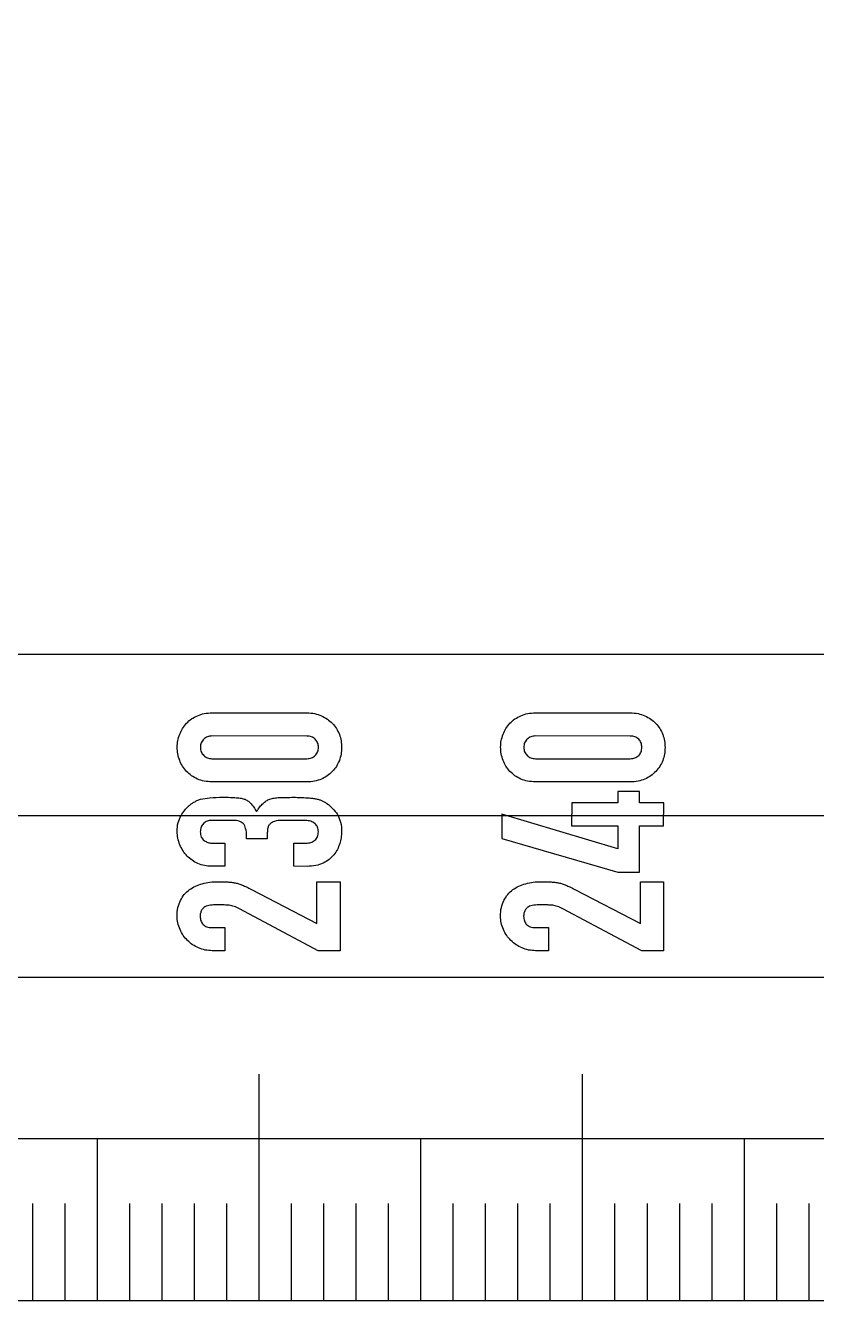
# Model space of a CAD drawing. Header units: millimetres. Extents: x 0 to 736, y 0 to 580.
# Drawn here: x 222.77 to 247.23, y 0 to 39.44 of the extents above; entities that cross this region are included whole.
import ezdxf

# ---------------------------------------------------------------- set-up
doc = ezdxf.new("R2010")
doc.units = ezdxf.units.MM
doc.layers.get('0').update_dxf_attribs({"linetype": 'CONTINUOUS'})

msp = doc.modelspace()

# ---------------------------------------------------------------- linework, layer by layer
for p, q in [((228.539, 18.181), (231.475, 18.179)), ((238.539, 18.181), (241.475, 18.179)), ((231.474, 17.462), (228.539, 17.465)), ((241.474, 17.462), (238.539, 17.465)), ((228.538, 16.762), (231.473, 16.76)), ((238.538, 16.762), (241.473, 16.76)), ((231.473, 16.044), (228.538, 16.046)), ((241.473, 16.044), (238.538, 16.046)), ((229.176, 14.852), (228.53, 14.852)), ((231.43, 14.85), (230.714, 14.851)), ((230.243, 14.282), (229.611, 14.283)), ((228.529, 14.15), (228.936, 14.15)), ((228.936, 14.15), (228.936, 13.433)), ((231.071, 13.432), (231.071, 14.148)), ((231.071, 14.148), (231.443, 14.148)), ((228.936, 13.433), (228.521, 13.434)), ((231.478, 13.431), (231.071, 13.432)), ((229.757, 12.716), (231.785, 11.662)), ((231.785, 11.662), (231.786, 12.954)), ((231.786, 12.954), (232.503, 12.953)), ((232.503, 12.953), (232.501, 10.818)), ((239.757, 12.716), (241.785, 11.662)), ((241.785, 11.662), (241.786, 12.954)), ((241.786, 12.954), (242.503, 12.953)), ((242.503, 12.953), (242.501, 10.818)), ((231.827, 10.819), (229.391, 12.113)), ((241.827, 10.819), (239.391, 12.113)), ((228.534, 11.538), (228.941, 11.537)), ((228.941, 11.537), (228.941, 10.821)), ((238.534, 11.538), (238.941, 11.537)), ((238.941, 11.537), (238.941, 10.821)), ((228.941, 10.821), (228.547, 10.821)), ((232.501, 10.818), (231.827, 10.819)), ((238.941, 10.821), (238.547, 10.821)), ((242.501, 10.818), (241.827, 10.819)), ((230, 0), (230, 7)), ((240, 0), (240, 7)), ((225, 0), (225, 5)), ((235, 0), (235, 5)), ((245, 0), (245, 5)), ((223, 0), (223, 3)), ((224, 0), (224, 3)), ((226, 0), (226, 3)), ((227, 0), (227, 3)), ((228, 0), (228, 3)), ((229, 0), (229, 3)), ((231, 0), (231, 3)), ((232, 0), (232, 3)), ((233, 0), (233, 3)), ((234, 0), (234, 3)), ((236, 0), (236, 3)), ((237, 0), (237, 3)), ((238, 0), (238, 3)), ((239, 0), (239, 3)), ((241, 0), (241, 3)), ((242, 0), (242, 3)), ((243, 0), (243, 3)), ((244, 0), (244, 3)), ((246, 0), (246, 3)), ((247, 0), (247, 3))]:
    msp.add_line(p, q)
for points in [[(334.863, 0), (0, 580), (0, 0)], [(326.203, 5), (5, 5), (5, 561.34)], [(317.543, 10), (10, 542.679), (10, 10)], [(308.882, 15), (15, 524.019), (15, 15)], [(300.222, 20), (20, 505.359), (20, 20)], [(241.76, 14.681), (242.504, 14.681), (242.505, 15.397), (241.76, 15.397), (241.761, 15.742), (241.086, 15.742), (241.086, 15.398), (239.661, 15.399), (239.66, 14.683), (241.086, 14.682), (241.085, 13.972), (237.504, 15.05), (237.504, 14.291), (241.084, 13.256), (241.759, 13.256)]]:
    msp.add_lwpolyline(points, close=True)
for points, knots in [([(228.09, 18.09), (228.159, 18.117), (228.304, 18.172), (228.459, 18.178), (228.539, 18.181)], [0, 0, 0, 0, 0.02215211, 0.04613734, 0.04613734, 0.04613734, 0.04613734]), ([(231.475, 18.179), (231.555, 18.175), (231.71, 18.169), (231.855, 18.114), (231.924, 18.087)], [0, 0, 0, 0, 0.02398523, 0.04613736, 0.04613736, 0.04613736, 0.04613736]), ([(238.09, 18.09), (238.159, 18.117), (238.304, 18.172), (238.459, 18.178), (238.539, 18.181)], [0, 0, 0, 0, 0.02215211, 0.04613734, 0.04613734, 0.04613734, 0.04613734]), ([(241.475, 18.179), (241.555, 18.175), (241.71, 18.169), (241.855, 18.114), (241.924, 18.087)], [0, 0, 0, 0, 0.02398523, 0.04613736, 0.04613736, 0.04613736, 0.04613736]), ([(227.541, 17.515), (227.568, 17.578), (227.62, 17.704), (227.708, 17.807), (227.752, 17.859)], [0, 0, 0, 0, 0.02041726, 0.04057331, 0.04057331, 0.04057331, 0.04057331]), ([(227.752, 17.859), (227.802, 17.905), (227.903, 18), (228.027, 18.06), (228.09, 18.09)], [0, 0, 0, 0, 0.02029925, 0.04112017, 0.04112017, 0.04112017, 0.04112017]), ([(231.924, 18.087), (231.987, 18.056), (232.111, 17.996), (232.211, 17.902), (232.261, 17.855)], [0, 0, 0, 0, 0.02082092, 0.04112014, 0.04112014, 0.04112014, 0.04112014]), ([(232.261, 17.855), (232.305, 17.803), (232.394, 17.699), (232.45, 17.574), (232.478, 17.511)], [0, 0, 0, 0, 0.02026353, 0.04091276, 0.04091276, 0.04091276, 0.04091276]), ([(237.541, 17.515), (237.568, 17.578), (237.62, 17.704), (237.708, 17.807), (237.752, 17.859)], [0, 0, 0, 0, 0.02041726, 0.04057331, 0.04057331, 0.04057331, 0.04057331]), ([(237.752, 17.859), (237.802, 17.905), (237.903, 18), (238.027, 18.06), (238.09, 18.09)], [0, 0, 0, 0, 0.02029925, 0.04112017, 0.04112017, 0.04112017, 0.04112017]), ([(241.924, 18.087), (241.987, 18.056), (242.111, 17.996), (242.211, 17.902), (242.261, 17.855)], [0, 0, 0, 0, 0.02082092, 0.04112014, 0.04112014, 0.04112014, 0.04112014]), ([(242.261, 17.855), (242.305, 17.803), (242.394, 17.699), (242.45, 17.574), (242.478, 17.511)], [0, 0, 0, 0, 0.02026353, 0.04091276, 0.04091276, 0.04091276, 0.04091276]), ([(227.464, 17.114), (227.467, 17.183), (227.473, 17.321), (227.519, 17.45), (227.541, 17.515)], [0, 0, 0, 0, 0.0206313, 0.04096164, 0.04096164, 0.04096164, 0.04096164]), ([(228.286, 17.367), (228.255, 17.331), (228.192, 17.258), (228.184, 17.163), (228.18, 17.114)], [0, 0, 0, 0, 0.0137354, 0.02802509, 0.02802509, 0.02802509, 0.02802509]), ([(228.539, 17.465), (228.49, 17.461), (228.396, 17.454), (228.322, 17.395), (228.286, 17.367)], [0, 0, 0, 0, 0.01425838, 0.02769777, 0.02769777, 0.02769777, 0.02769777]), ([(231.734, 17.364), (231.696, 17.392), (231.619, 17.451), (231.523, 17.459), (231.474, 17.462)], [0, 0, 0, 0, 0.01388274, 0.02831408, 0.02831408, 0.02831408, 0.02831408]), ([(231.832, 17.111), (231.828, 17.16), (231.821, 17.254), (231.762, 17.328), (231.734, 17.364)], [0, 0, 0, 0, 0.01425839, 0.02769774, 0.02769774, 0.02769774, 0.02769774]), ([(232.478, 17.511), (232.499, 17.446), (232.54, 17.316), (232.545, 17.179), (232.548, 17.11)], [0, 0, 0, 0, 0.02018659, 0.04080219, 0.04080219, 0.04080219, 0.04080219]), ([(237.464, 17.114), (237.467, 17.183), (237.473, 17.321), (237.519, 17.45), (237.541, 17.515)], [0, 0, 0, 0, 0.0206313, 0.04096164, 0.04096164, 0.04096164, 0.04096164]), ([(238.286, 17.367), (238.255, 17.331), (238.192, 17.258), (238.184, 17.163), (238.18, 17.114)], [0, 0, 0, 0, 0.0137354, 0.02802509, 0.02802509, 0.02802509, 0.02802509]), ([(238.539, 17.465), (238.49, 17.461), (238.396, 17.454), (238.322, 17.395), (238.286, 17.367)], [0, 0, 0, 0, 0.01425838, 0.02769777, 0.02769777, 0.02769777, 0.02769777]), ([(241.734, 17.364), (241.696, 17.392), (241.619, 17.451), (241.523, 17.459), (241.474, 17.462)], [0, 0, 0, 0, 0.01388274, 0.02831408, 0.02831408, 0.02831408, 0.02831408]), ([(241.832, 17.111), (241.828, 17.16), (241.821, 17.254), (241.762, 17.328), (241.734, 17.364)], [0, 0, 0, 0, 0.01425839, 0.02769774, 0.02769774, 0.02769774, 0.02769774]), ([(242.478, 17.511), (242.499, 17.446), (242.54, 17.316), (242.545, 17.179), (242.548, 17.11)], [0, 0, 0, 0, 0.02018659, 0.04080219, 0.04080219, 0.04080219, 0.04080219]), ([(227.541, 16.707), (227.518, 16.773), (227.473, 16.905), (227.467, 17.045), (227.464, 17.114)], [0, 0, 0, 0, 0.02083571, 0.04164184, 0.04164184, 0.04164184, 0.04164184]), ([(228.18, 17.114), (228.184, 17.065), (228.192, 16.969), (228.255, 16.897), (228.285, 16.861)], [0, 0, 0, 0, 0.01428975, 0.0280251, 0.0280251, 0.0280251, 0.0280251]), ([(231.733, 16.858), (231.762, 16.894), (231.821, 16.968), (231.828, 17.062), (231.832, 17.111)], [0, 0, 0, 0, 0.01343937, 0.02769775, 0.02769775, 0.02769775, 0.02769775]), ([(232.548, 17.11), (232.545, 17.041), (232.539, 16.902), (232.498, 16.769), (232.478, 16.703)], [0, 0, 0, 0, 0.02079057, 0.04148602, 0.04148602, 0.04148602, 0.04148602]), ([(237.541, 16.707), (237.518, 16.773), (237.473, 16.905), (237.467, 17.045), (237.464, 17.114)], [0, 0, 0, 0, 0.02083571, 0.04164184, 0.04164184, 0.04164184, 0.04164184]), ([(238.18, 17.114), (238.184, 17.065), (238.192, 16.969), (238.255, 16.897), (238.285, 16.861)], [0, 0, 0, 0, 0.01428975, 0.0280251, 0.0280251, 0.0280251, 0.0280251]), ([(241.733, 16.858), (241.762, 16.894), (241.821, 16.968), (241.828, 17.062), (241.832, 17.111)], [0, 0, 0, 0, 0.01343937, 0.02769775, 0.02769775, 0.02769775, 0.02769775]), ([(242.548, 17.11), (242.545, 17.041), (242.539, 16.902), (242.498, 16.769), (242.478, 16.703)], [0, 0, 0, 0, 0.02079057, 0.04148602, 0.04148602, 0.04148602, 0.04148602]), ([(227.751, 16.37), (227.707, 16.421), (227.62, 16.522), (227.567, 16.646), (227.541, 16.707)], [0, 0, 0, 0, 0.02001715, 0.03996019, 0.03996019, 0.03996019, 0.03996019]), ([(228.285, 16.861), (228.321, 16.832), (228.395, 16.773), (228.489, 16.766), (228.538, 16.762)], [0, 0, 0, 0, 0.01343938, 0.02769777, 0.02769777, 0.02769777, 0.02769777]), ([(231.473, 16.76), (231.523, 16.764), (231.619, 16.771), (231.696, 16.83), (231.733, 16.858)], [0, 0, 0, 0, 0.01443138, 0.02831409, 0.02831409, 0.02831409, 0.02831409]), ([(232.478, 16.703), (232.449, 16.642), (232.393, 16.519), (232.304, 16.417), (232.26, 16.366)], [0, 0, 0, 0, 0.02018042, 0.04030582, 0.04030582, 0.04030582, 0.04030582]), ([(237.751, 16.37), (237.707, 16.421), (237.62, 16.522), (237.567, 16.646), (237.541, 16.707)], [0, 0, 0, 0, 0.02001715, 0.03996019, 0.03996019, 0.03996019, 0.03996019]), ([(238.285, 16.861), (238.321, 16.832), (238.395, 16.773), (238.489, 16.766), (238.538, 16.762)], [0, 0, 0, 0, 0.01343938, 0.02769777, 0.02769777, 0.02769777, 0.02769777]), ([(241.473, 16.76), (241.523, 16.764), (241.619, 16.771), (241.696, 16.83), (241.733, 16.858)], [0, 0, 0, 0, 0.01443138, 0.02831409, 0.02831409, 0.02831409, 0.02831409]), ([(242.478, 16.703), (242.449, 16.642), (242.393, 16.519), (242.304, 16.417), (242.26, 16.366)], [0, 0, 0, 0, 0.02018042, 0.04030582, 0.04030582, 0.04030582, 0.04030582]), ([(228.088, 16.131), (228.025, 16.163), (227.902, 16.227), (227.801, 16.323), (227.751, 16.37)], [0, 0, 0, 0, 0.02107908, 0.04149266, 0.04149266, 0.04149266, 0.04149266]), ([(232.26, 16.366), (232.21, 16.319), (232.109, 16.224), (231.985, 16.16), (231.922, 16.128)], [0, 0, 0, 0, 0.02041353, 0.04149263, 0.04149263, 0.04149263, 0.04149263]), ([(238.088, 16.131), (238.025, 16.163), (237.902, 16.227), (237.801, 16.323), (237.751, 16.37)], [0, 0, 0, 0, 0.02107908, 0.04149266, 0.04149266, 0.04149266, 0.04149266]), ([(242.26, 16.366), (242.21, 16.319), (242.109, 16.224), (241.985, 16.16), (241.922, 16.128)], [0, 0, 0, 0, 0.02041353, 0.04149263, 0.04149263, 0.04149263, 0.04149263]), ([(228.538, 16.046), (228.457, 16.049), (228.303, 16.055), (228.158, 16.106), (228.088, 16.131)], [0, 0, 0, 0, 0.02396916, 0.04596419, 0.04596419, 0.04596419, 0.04596419]), ([(231.922, 16.128), (231.853, 16.103), (231.707, 16.052), (231.553, 16.047), (231.473, 16.044)], [0, 0, 0, 0, 0.02199501, 0.04596421, 0.04596421, 0.04596421, 0.04596421]), ([(238.538, 16.046), (238.457, 16.049), (238.303, 16.055), (238.158, 16.106), (238.088, 16.131)], [0, 0, 0, 0, 0.02396916, 0.04596419, 0.04596419, 0.04596419, 0.04596419]), ([(241.922, 16.128), (241.853, 16.103), (241.707, 16.052), (241.553, 16.047), (241.473, 16.044)], [0, 0, 0, 0, 0.02199501, 0.04596421, 0.04596421, 0.04596421, 0.04596421]), ([(227.814, 15.295), (227.841, 15.318), (227.895, 15.361), (227.954, 15.397), (227.982, 15.415)], [0, 0, 0, 0, 0.01064, 0.02067161, 0.02067161, 0.02067161, 0.02067161]), ([(227.982, 15.415), (228.013, 15.433), (228.077, 15.471), (228.148, 15.494), (228.186, 15.506)], [0, 0, 0, 0, 0.01060662, 0.02238105, 0.02238105, 0.02238105, 0.02238105]), ([(228.186, 15.506), (228.282, 15.524), (228.509, 15.567), (228.74, 15.568), (228.874, 15.568)], [0, 0, 0, 0, 0.02917973, 0.06923897, 0.06923897, 0.06923897, 0.06923897]), ([(228.874, 15.568), (228.953, 15.568), (229.093, 15.567), (229.234, 15.558), (229.296, 15.554)], [0, 0, 0, 0, 0.02352792, 0.04216726, 0.04216726, 0.04216726, 0.04216726]), ([(229.296, 15.554), (229.345, 15.551), (229.436, 15.545), (229.523, 15.517), (229.562, 15.505)], [0, 0, 0, 0, 0.01483158, 0.02722704, 0.02722704, 0.02722704, 0.02722704]), ([(229.562, 15.505), (229.598, 15.486), (229.67, 15.451), (229.725, 15.393), (229.752, 15.364)], [0, 0, 0, 0, 0.01195497, 0.02375424, 0.02375424, 0.02375424, 0.02375424]), ([(230.117, 15.378), (230.149, 15.406), (230.211, 15.462), (230.289, 15.495), (230.328, 15.511)], [0, 0, 0, 0, 0.01261239, 0.02509702, 0.02509702, 0.02509702, 0.02509702]), ([(230.328, 15.511), (230.374, 15.524), (230.473, 15.551), (230.575, 15.557), (230.63, 15.56)], [0, 0, 0, 0, 0.01426487, 0.03066841, 0.03066841, 0.03066841, 0.03066841]), ([(230.63, 15.56), (230.694, 15.562), (230.839, 15.566), (230.984, 15.566), (231.065, 15.567)], [0, 0, 0, 0, 0.01931896, 0.04354713, 0.04354713, 0.04354713, 0.04354713]), ([(231.065, 15.567), (231.14, 15.566), (231.276, 15.566), (231.412, 15.556), (231.473, 15.552)], [0, 0, 0, 0, 0.02247465, 0.04076343, 0.04076343, 0.04076343, 0.04076343]), ([(231.473, 15.552), (231.522, 15.55), (231.611, 15.545), (231.7, 15.53), (231.739, 15.524)], [0, 0, 0, 0, 0.01478478, 0.02685139, 0.02685139, 0.02685139, 0.02685139]), ([(231.739, 15.524), (231.774, 15.517), (231.839, 15.503), (231.9, 15.479), (231.929, 15.468)], [0, 0, 0, 0, 0.01064577, 0.01981037, 0.01981037, 0.01981037, 0.01981037]), ([(231.929, 15.468), (231.956, 15.455), (232.011, 15.427), (232.063, 15.394), (232.09, 15.376)], [0, 0, 0, 0, 0.00887237, 0.01856809, 0.01856809, 0.01856809, 0.01856809]), ([(227.462, 14.516), (227.465, 14.607), (227.472, 14.777), (227.547, 14.93), (227.582, 15.001)], [0, 0, 0, 0, 0.02702625, 0.05040295, 0.05040295, 0.05040295, 0.05040295]), ([(227.582, 15.001), (227.617, 15.06), (227.682, 15.168), (227.773, 15.256), (227.814, 15.295)], [0, 0, 0, 0, 0.02064555, 0.03765692, 0.03765692, 0.03765692, 0.03765692]), ([(229.752, 15.364), (229.78, 15.331), (229.842, 15.255), (229.892, 15.172), (229.92, 15.125)], [0, 0, 0, 0, 0.01299634, 0.02926211, 0.02926211, 0.02926211, 0.02926211]), ([(229.92, 15.125), (229.953, 15.176), (230.01, 15.266), (230.084, 15.343), (230.117, 15.378)], [0, 0, 0, 0, 0.01792106, 0.03209272, 0.03209272, 0.03209272, 0.03209272]), ([(232.09, 15.376), (232.153, 15.328), (232.281, 15.23), (232.373, 15.099), (232.42, 15.032)], [0, 0, 0, 0, 0.02367027, 0.04793721, 0.04793721, 0.04793721, 0.04793721]), ([(232.42, 15.032), (232.457, 14.954), (232.538, 14.783), (232.543, 14.594), (232.546, 14.491)], [0, 0, 0, 0, 0.02552664, 0.05606274, 0.05606274, 0.05606274, 0.05606274]), ([(228.277, 14.754), (228.248, 14.72), (228.187, 14.646), (228.181, 14.551), (228.178, 14.501)], [0, 0, 0, 0, 0.01314721, 0.0277516, 0.0277516, 0.0277516, 0.0277516]), ([(228.53, 14.852), (228.481, 14.849), (228.386, 14.842), (228.313, 14.783), (228.277, 14.754)], [0, 0, 0, 0, 0.0142584, 0.02769779, 0.02769779, 0.02769779, 0.02769779]), ([(229.534, 14.725), (229.493, 14.762), (229.393, 14.852), (229.257, 14.852), (229.176, 14.852)], [0, 0, 0, 0, 0.01594138, 0.03915606, 0.03915606, 0.03915606, 0.03915606]), ([(229.611, 14.283), (229.611, 14.375), (229.612, 14.528), (229.556, 14.669), (229.534, 14.725)], [0, 0, 0, 0, 0.02728046, 0.04526851, 0.04526851, 0.04526851, 0.04526851]), ([(230.327, 14.739), (230.31, 14.714), (230.273, 14.661), (230.262, 14.597), (230.257, 14.563)], [0, 0, 0, 0, 0.00882188, 0.01912633, 0.01912633, 0.01912633, 0.01912633]), ([(230.714, 14.851), (230.629, 14.851), (230.487, 14.852), (230.373, 14.771), (230.327, 14.739)], [0, 0, 0, 0, 0.02456423, 0.0410941, 0.0410941, 0.0410941, 0.0410941]), ([(231.725, 14.751), (231.683, 14.78), (231.594, 14.841), (231.487, 14.847), (231.43, 14.85)], [0, 0, 0, 0, 0.01493826, 0.03162308, 0.03162308, 0.03162308, 0.03162308]), ([(231.83, 14.499), (231.826, 14.549), (231.819, 14.645), (231.755, 14.717), (231.725, 14.751)], [0, 0, 0, 0, 0.01463495, 0.02808462, 0.02808462, 0.02808462, 0.02808462]), ([(227.546, 14.095), (227.521, 14.162), (227.472, 14.298), (227.465, 14.443), (227.462, 14.516)], [0, 0, 0, 0, 0.02132338, 0.04319473, 0.04319473, 0.04319473, 0.04319473]), ([(228.178, 14.501), (228.181, 14.444), (228.187, 14.337), (228.263, 14.262), (228.297, 14.227)], [0, 0, 0, 0, 0.0165978, 0.03082806, 0.03082806, 0.03082806, 0.03082806]), ([(228.297, 14.227), (228.335, 14.205), (228.407, 14.163), (228.49, 14.154), (228.529, 14.15)], [0, 0, 0, 0, 0.01311202, 0.02468579, 0.02468579, 0.02468579, 0.02468579]), ([(230.257, 14.563), (230.253, 14.522), (230.243, 14.429), (230.243, 14.335), (230.243, 14.282)], [0, 0, 0, 0, 0.01233435, 0.02813884, 0.02813884, 0.02813884, 0.02813884]), ([(231.443, 14.148), (231.496, 14.151), (231.598, 14.157), (231.683, 14.212), (231.724, 14.239)], [0, 0, 0, 0, 0.01561713, 0.02999284, 0.02999284, 0.02999284, 0.02999284]), ([(231.724, 14.239), (231.755, 14.275), (231.819, 14.35), (231.826, 14.448), (231.83, 14.499)], [0, 0, 0, 0, 0.0138794, 0.02868705, 0.02868705, 0.02868705, 0.02868705]), ([(232.546, 14.491), (232.543, 14.433), (232.538, 14.311), (232.506, 14.194), (232.49, 14.133)], [0, 0, 0, 0, 0.01743725, 0.03634665, 0.03634665, 0.03634665, 0.03634665]), ([(227.77, 13.75), (227.726, 13.802), (227.635, 13.907), (227.576, 14.031), (227.546, 14.095)], [0, 0, 0, 0, 0.02037196, 0.04126384, 0.04126384, 0.04126384, 0.04126384]), ([(232.49, 14.133), (232.468, 14.071), (232.424, 13.947), (232.346, 13.842), (232.307, 13.789)], [0, 0, 0, 0, 0.01952843, 0.03915135, 0.03915135, 0.03915135, 0.03915135]), ([(228.107, 13.518), (228.044, 13.549), (227.92, 13.609), (227.82, 13.704), (227.77, 13.75)], [0, 0, 0, 0, 0.02082092, 0.04112014, 0.04112014, 0.04112014, 0.04112014]), ([(228.521, 13.434), (228.45, 13.437), (228.307, 13.444), (228.174, 13.494), (228.107, 13.518)], [0, 0, 0, 0, 0.02134719, 0.04250294, 0.04250294, 0.04250294, 0.04250294]), ([(231.977, 13.529), (231.902, 13.501), (231.741, 13.439), (231.57, 13.434), (231.478, 13.431)], [0, 0, 0, 0, 0.0238176, 0.05114045, 0.05114045, 0.05114045, 0.05114045]), ([(232.307, 13.789), (232.26, 13.739), (232.164, 13.635), (232.04, 13.565), (231.977, 13.529)], [0, 0, 0, 0, 0.02036063, 0.04222777, 0.04222777, 0.04222777, 0.04222777]), ([(227.565, 12.374), (227.601, 12.439), (227.673, 12.568), (227.784, 12.663), (227.84, 12.711)], [0, 0, 0, 0, 0.02201534, 0.04374319, 0.04374319, 0.04374319, 0.04374319]), ([(227.84, 12.711), (227.901, 12.75), (228.026, 12.83), (228.168, 12.872), (228.24, 12.893)], [0, 0, 0, 0, 0.02171086, 0.04419716, 0.04419716, 0.04419716, 0.04419716]), ([(228.24, 12.893), (228.317, 12.912), (228.474, 12.949), (228.635, 12.954), (228.718, 12.956)], [0, 0, 0, 0, 0.02365397, 0.04828335, 0.04828335, 0.04828335, 0.04828335]), ([(228.718, 12.956), (228.774, 12.956), (228.877, 12.955), (228.98, 12.951), (229.027, 12.949)], [0, 0, 0, 0, 0.01685484, 0.03090968, 0.03090968, 0.03090968, 0.03090968]), ([(229.027, 12.949), (229.066, 12.946), (229.144, 12.94), (229.22, 12.927), (229.258, 12.921)], [0, 0, 0, 0, 0.01180969, 0.02335547, 0.02335547, 0.02335547, 0.02335547]), ([(229.258, 12.921), (229.296, 12.912), (229.373, 12.895), (229.446, 12.865), (229.483, 12.85)], [0, 0, 0, 0, 0.01158178, 0.0235818, 0.0235818, 0.0235818, 0.0235818]), ([(229.483, 12.85), (229.525, 12.831), (229.617, 12.789), (229.707, 12.742), (229.757, 12.716)], [0, 0, 0, 0, 0.01374547, 0.03046905, 0.03046905, 0.03046905, 0.03046905]), ([(237.565, 12.374), (237.601, 12.439), (237.673, 12.568), (237.784, 12.663), (237.84, 12.711)], [0, 0, 0, 0, 0.02201534, 0.04374319, 0.04374319, 0.04374319, 0.04374319]), ([(237.84, 12.711), (237.901, 12.75), (238.026, 12.83), (238.168, 12.872), (238.24, 12.893)], [0, 0, 0, 0, 0.02171086, 0.04419716, 0.04419716, 0.04419716, 0.04419716]), ([(238.24, 12.893), (238.317, 12.912), (238.474, 12.949), (238.635, 12.954), (238.718, 12.956)], [0, 0, 0, 0, 0.02365397, 0.04828335, 0.04828335, 0.04828335, 0.04828335]), ([(238.718, 12.956), (238.774, 12.956), (238.877, 12.955), (238.98, 12.951), (239.027, 12.949)], [0, 0, 0, 0, 0.01685484, 0.03090968, 0.03090968, 0.03090968, 0.03090968]), ([(239.027, 12.949), (239.066, 12.946), (239.144, 12.94), (239.22, 12.927), (239.258, 12.921)], [0, 0, 0, 0, 0.01180969, 0.02335547, 0.02335547, 0.02335547, 0.02335547]), ([(239.258, 12.921), (239.296, 12.912), (239.373, 12.895), (239.446, 12.865), (239.483, 12.85)], [0, 0, 0, 0, 0.01158178, 0.0235818, 0.0235818, 0.0235818, 0.0235818]), ([(239.483, 12.85), (239.525, 12.831), (239.617, 12.789), (239.707, 12.742), (239.757, 12.716)], [0, 0, 0, 0, 0.01374547, 0.03046905, 0.03046905, 0.03046905, 0.03046905]), ([(227.46, 11.897), (227.463, 11.985), (227.469, 12.15), (227.535, 12.303), (227.565, 12.374)], [0, 0, 0, 0, 0.02611626, 0.0492751, 0.0492751, 0.0492751, 0.0492751]), ([(228.542, 12.233), (228.508, 12.232), (228.446, 12.23), (228.387, 12.208), (228.359, 12.198)], [0, 0, 0, 0, 0.00987058, 0.01869946, 0.01869946, 0.01869946, 0.01869946]), ([(228.731, 12.24), (228.7, 12.239), (228.637, 12.239), (228.574, 12.235), (228.542, 12.233)], [0, 0, 0, 0, 0.00930642, 0.01897666, 0.01897666, 0.01897666, 0.01897666]), ([(229.075, 12.225), (229.023, 12.23), (228.909, 12.239), (228.794, 12.239), (228.731, 12.24)], [0, 0, 0, 0, 0.01566047, 0.03444887, 0.03444887, 0.03444887, 0.03444887]), ([(237.46, 11.897), (237.463, 11.985), (237.469, 12.15), (237.535, 12.303), (237.565, 12.374)], [0, 0, 0, 0, 0.02611626, 0.0492751, 0.0492751, 0.0492751, 0.0492751]), ([(238.542, 12.233), (238.508, 12.232), (238.446, 12.23), (238.387, 12.208), (238.359, 12.198)], [0, 0, 0, 0, 0.00987058, 0.01869946, 0.01869946, 0.01869946, 0.01869946]), ([(238.731, 12.24), (238.7, 12.239), (238.637, 12.239), (238.574, 12.235), (238.542, 12.233)], [0, 0, 0, 0, 0.00930642, 0.01897666, 0.01897666, 0.01897666, 0.01897666]), ([(239.075, 12.225), (239.023, 12.23), (238.909, 12.239), (238.794, 12.239), (238.731, 12.24)], [0, 0, 0, 0, 0.01566047, 0.03444887, 0.03444887, 0.03444887, 0.03444887]), ([(227.551, 11.475), (227.524, 11.542), (227.471, 11.678), (227.463, 11.823), (227.46, 11.897)], [0, 0, 0, 0, 0.02148536, 0.04337434, 0.04337434, 0.04337434, 0.04337434]), ([(228.232, 12.093), (228.216, 12.065), (228.179, 12.002), (228.177, 11.929), (228.176, 11.889)], [0, 0, 0, 0, 0.00957901, 0.02142518, 0.02142518, 0.02142518, 0.02142518]), ([(228.176, 11.889), (228.179, 11.839), (228.185, 11.743), (228.241, 11.666), (228.267, 11.629)], [0, 0, 0, 0, 0.01474929, 0.0280573, 0.0280573, 0.0280573, 0.0280573]), ([(228.359, 12.198), (228.334, 12.185), (228.285, 12.158), (228.25, 12.115), (228.232, 12.093)], [0, 0, 0, 0, 0.00828123, 0.01660699, 0.01660699, 0.01660699, 0.01660699]), ([(229.391, 12.113), (229.335, 12.142), (229.235, 12.194), (229.124, 12.216), (229.075, 12.225)], [0, 0, 0, 0, 0.01869959, 0.0336883, 0.0336883, 0.0336883, 0.0336883]), ([(237.551, 11.475), (237.524, 11.542), (237.471, 11.678), (237.463, 11.823), (237.46, 11.897)], [0, 0, 0, 0, 0.02148536, 0.04337434, 0.04337434, 0.04337434, 0.04337434]), ([(238.232, 12.093), (238.216, 12.065), (238.179, 12.002), (238.177, 11.929), (238.176, 11.889)], [0, 0, 0, 0, 0.00957901, 0.02142518, 0.02142518, 0.02142518, 0.02142518]), ([(238.176, 11.889), (238.179, 11.839), (238.185, 11.743), (238.241, 11.666), (238.267, 11.629)], [0, 0, 0, 0, 0.01474929, 0.0280573, 0.0280573, 0.0280573, 0.0280573]), ([(238.359, 12.198), (238.334, 12.185), (238.285, 12.158), (238.25, 12.115), (238.232, 12.093)], [0, 0, 0, 0, 0.00828123, 0.01660699, 0.01660699, 0.01660699, 0.01660699]), ([(239.391, 12.113), (239.335, 12.142), (239.235, 12.194), (239.124, 12.216), (239.075, 12.225)], [0, 0, 0, 0, 0.01869959, 0.0336883, 0.0336883, 0.0336883, 0.0336883]), ([(227.782, 11.138), (227.736, 11.188), (227.641, 11.288), (227.581, 11.412), (227.551, 11.475)], [0, 0, 0, 0, 0.02029923, 0.04112014, 0.04112014, 0.04112014, 0.04112014]), ([(228.267, 11.629), (228.303, 11.603), (228.382, 11.544), (228.481, 11.54), (228.534, 11.538)], [0, 0, 0, 0, 0.01315776, 0.02877487, 0.02877487, 0.02877487, 0.02877487]), ([(237.782, 11.138), (237.736, 11.188), (237.641, 11.288), (237.581, 11.412), (237.551, 11.475)], [0, 0, 0, 0, 0.02029923, 0.04112014, 0.04112014, 0.04112014, 0.04112014]), ([(238.267, 11.629), (238.303, 11.603), (238.382, 11.544), (238.481, 11.54), (238.534, 11.538)], [0, 0, 0, 0, 0.01315776, 0.02877487, 0.02877487, 0.02877487, 0.02877487]), ([(228.126, 10.906), (228.063, 10.937), (227.937, 10.997), (227.834, 11.091), (227.782, 11.138)], [0, 0, 0, 0, 0.02097506, 0.04167795, 0.04167795, 0.04167795, 0.04167795]), ([(238.126, 10.906), (238.063, 10.937), (237.937, 10.997), (237.834, 11.091), (237.782, 11.138)], [0, 0, 0, 0, 0.02097506, 0.04167795, 0.04167795, 0.04167795, 0.04167795]), ([(228.547, 10.821), (228.474, 10.825), (228.329, 10.831), (228.193, 10.881), (228.126, 10.906)], [0, 0, 0, 0, 0.02187136, 0.04319471, 0.04319471, 0.04319471, 0.04319471]), ([(238.547, 10.821), (238.474, 10.825), (238.329, 10.831), (238.193, 10.881), (238.126, 10.906)], [0, 0, 0, 0, 0.02187136, 0.04319471, 0.04319471, 0.04319471, 0.04319471])]:
    msp.add_open_spline(points, degree=3, knots=knots)

doc.saveas('drawing.dxf')
